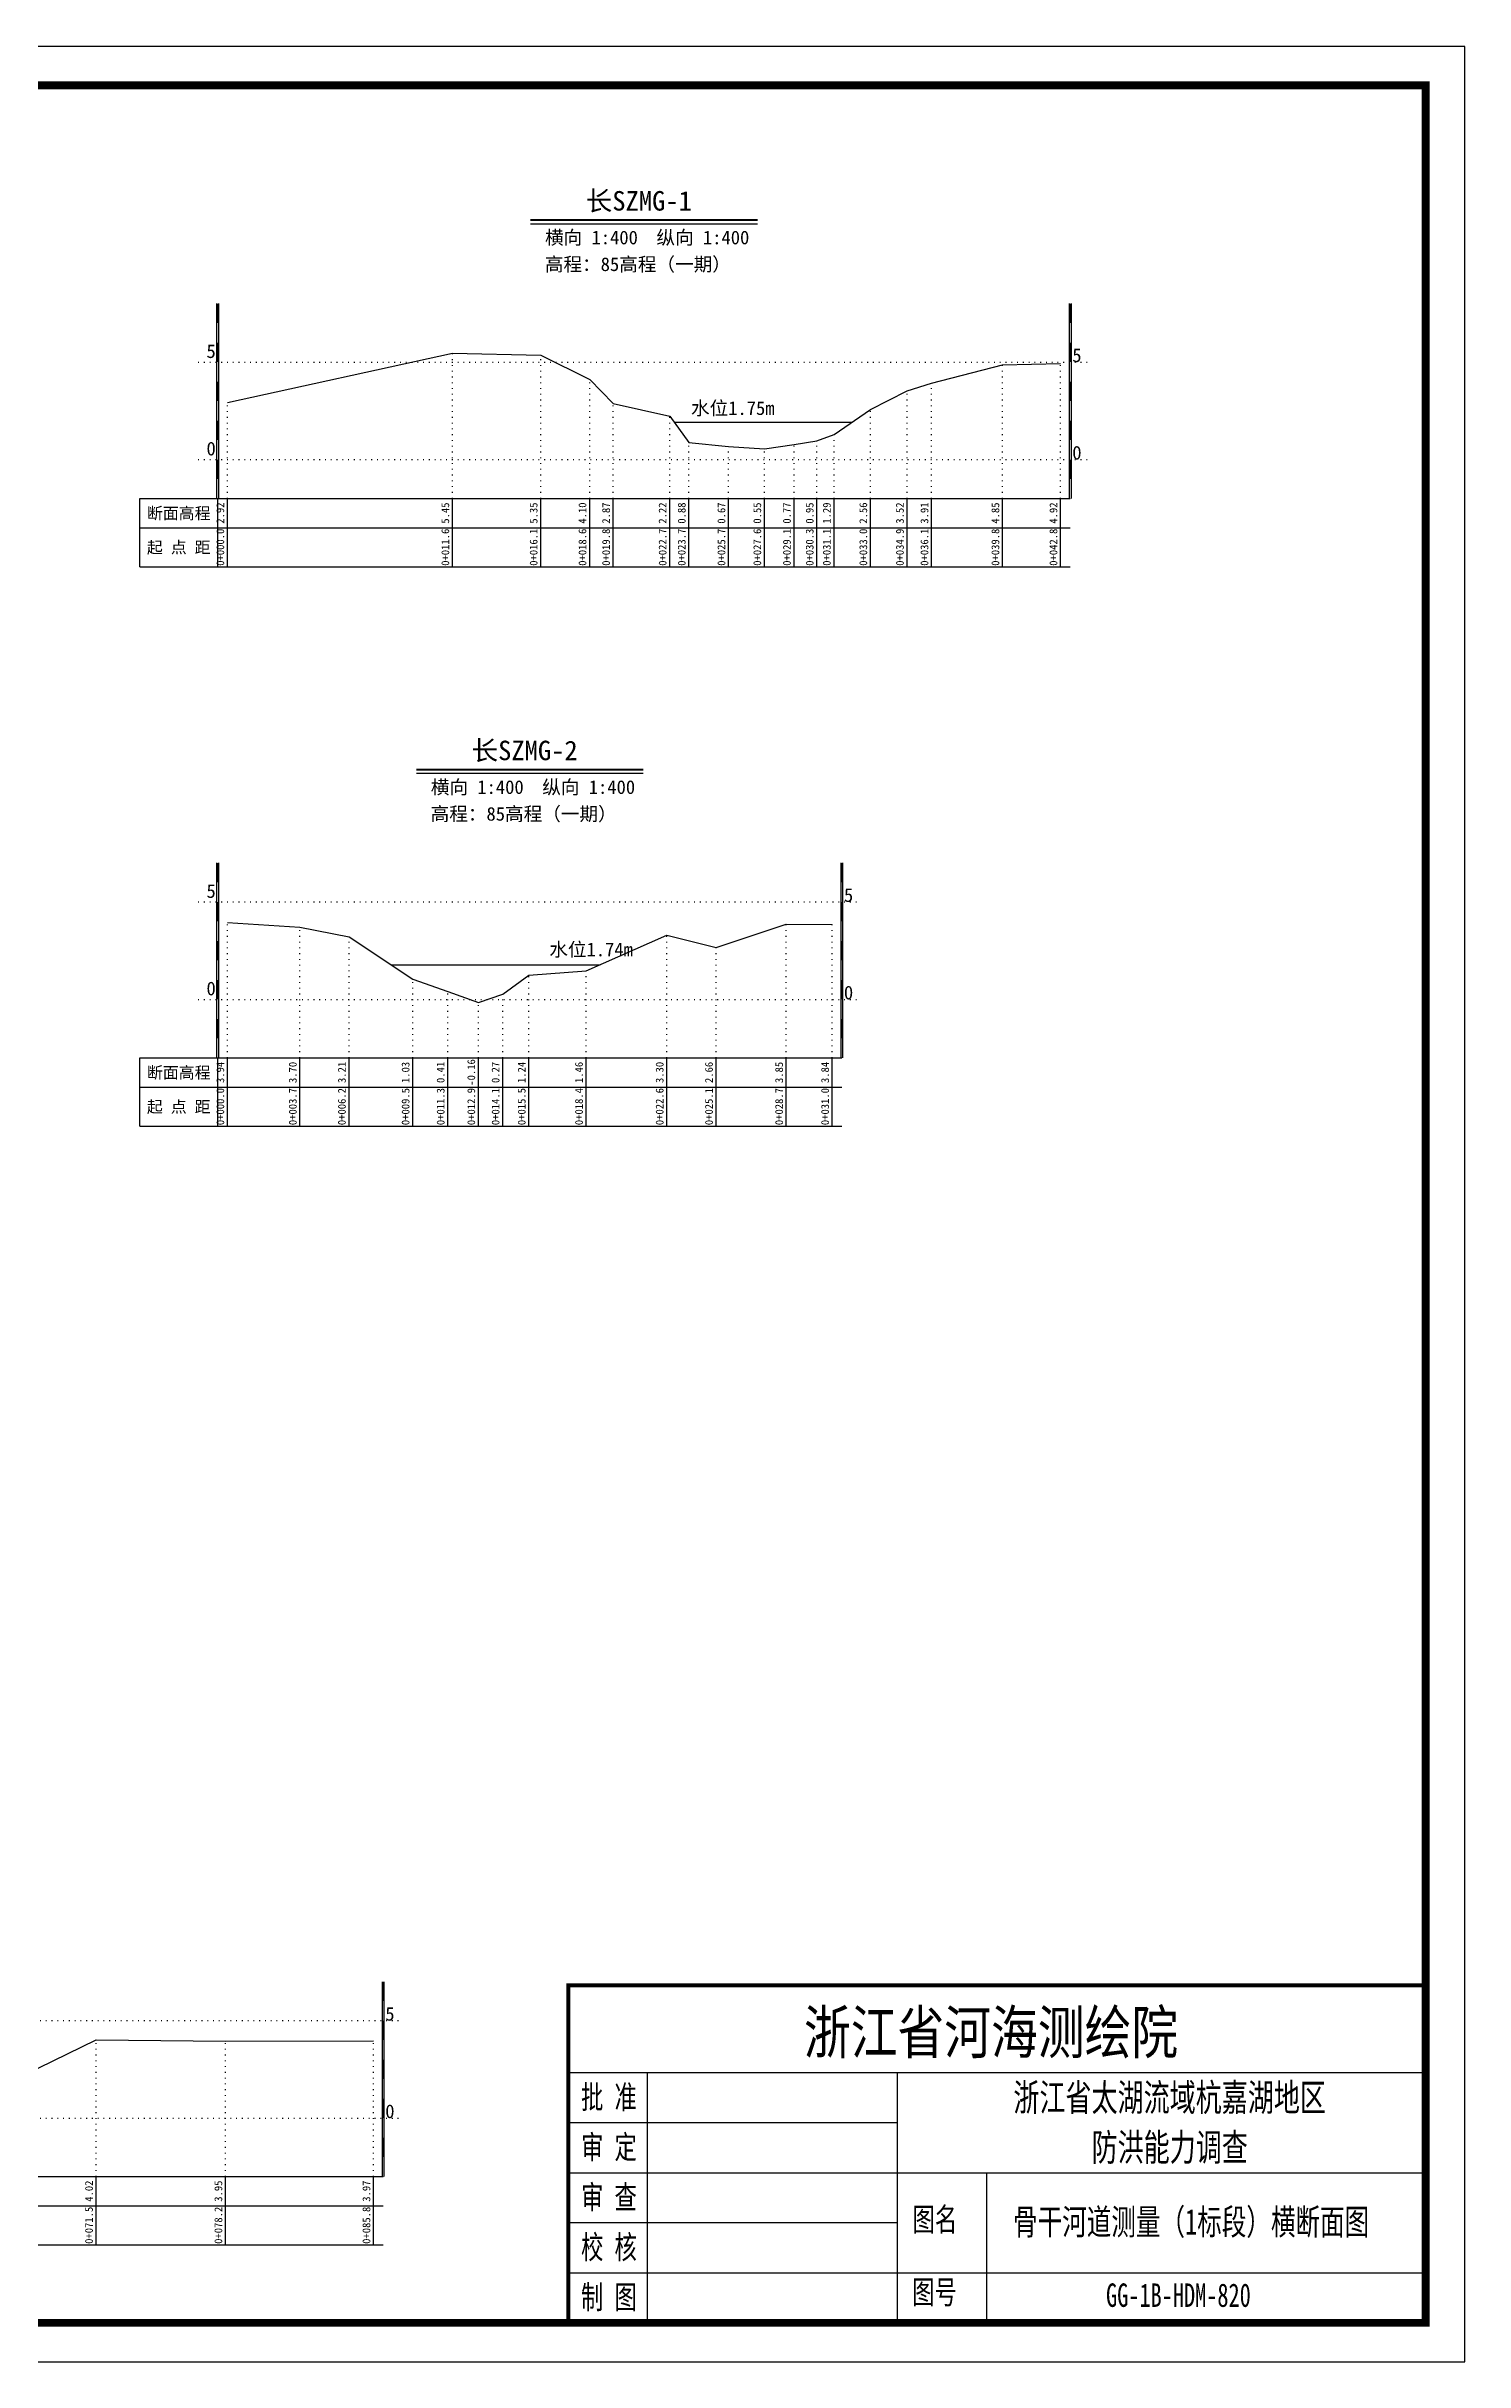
# Model space of a CAD drawing. Header units: millimetres. Extents: x 519117 to 520888, y 3371934 to 3372231.
# Drawn here: x 519354.5 to 519536.5, y 3371934.1 to 3372231.1 of the extents above; entities that cross this region are included whole.
import ezdxf
from ezdxf.enums import TextEntityAlignment as Align

# ---------------------------------------------------------------- set-up
doc = ezdxf.new("R2010")
doc.units = ezdxf.units.MM
doc.header["$LTSCALE"] = 0.4
doc.header["$MEASUREMENT"] = 0
doc.linetypes.add('X4', pattern=[1.6, 0, -1.6])
for name, color, linetype in [('DMX', 1, 'Continuous'), ('TEXT', 7, 'Continuous'), ('zdm1', 5, 'Continuous'), ('ZDMT5', 3, 'Continuous'), ('图框', 7, 'Continuous'), ('断面名称', 5, 'Continuous'), ('比例尺', 3, 'Continuous'), ('水位', 7, 'Continuous')]:
    doc.layers.add(name, color=color, linetype=linetype)
doc.styles.add('HDM', font='fangsong_GB2312.ttf')
doc.styles.add('tk2', font='', dxfattribs={"width": 0.8})
doc.styles.get('tk2').set_extended_font_data('SimSun')

msp = doc.modelspace()

# ---------------------------------------------------------------- linework, layer by layer
at = {"lineweight": 100, "const_width": 0.5}
msp.add_lwpolyline([(519531.53, 3371982.35), (519421.53, 3371982.35), (519421.53, 3371939.06), (519531.53, 3371939.06), (519531.53, 3371982.35)], dxfattribs=at)
at = {"layer": 'DMX', "linetype": 'Continuous', "flags": 128}
for points in [[(519377.78, 3372185.36), (519406.66, 3372191.69), (519417.98, 3372191.44), (519424.26, 3372188.31), (519427.28, 3372185.24), (519434.53, 3372183.61), (519436.98, 3372180.26), (519442.08, 3372179.74), (519446.68, 3372179.44), (519450.48, 3372179.99), (519453.41, 3372180.44), (519455.61, 3372181.29), (519460.28, 3372184.46), (519464.98, 3372186.86), (519468.13, 3372187.84), (519477.23, 3372190.19), (519484.68, 3372190.36)], [(519377.78, 3372118.66), (519387.08, 3372118.06), (519393.38, 3372116.84), (519401.56, 3372111.39), (519406.06, 3372109.84), (519409.98, 3372108.41), (519413.11, 3372109.49), (519416.46, 3372111.91), (519423.81, 3372112.46), (519434.16, 3372117.06), (519440.48, 3372115.46), (519449.48, 3372118.44), (519455.38, 3372118.41)], [(519182.11, 3371975.41), (519212.13, 3371975.01), (519223.38, 3371974.21), (519247.21, 3371967.29), (519260.63, 3371967.91), (519266.93, 3371967.76), (519278.18, 3371966.46), (519287.21, 3371965.46), (519294.38, 3371965.29), (519299.26, 3371965.51), (519305.16, 3371966.21), (519318.76, 3371966.84), (519326.08, 3371967.14), (519333.81, 3371967.39), (519337.68, 3371967.79), (519341.41, 3371968.01), (519346.16, 3371968.16), (519360.93, 3371975.36), (519377.53, 3371975.19), (519396.53, 3371975.24)]]:
    msp.add_lwpolyline(points, dxfattribs=at)
at = {"layer": 'TEXT', "color": 0}
for p, q in [((519421.53, 3371971.15, 0), (519531.53, 3371971.15, 0)), ((519431.62, 3371971.15, 0), (519431.62, 3371945.48, 0)), ((519463.7, 3371971.15, 0), (519463.7, 3371945.48, 0)), ((519421.53, 3371964.73, 0), (519463.7, 3371964.73, 0)), ((519421.53, 3371958.31, 0), (519463.7, 3371958.31, 0)), ((519463.7, 3371958.31, 0), (519531.53, 3371958.31, 0)), ((519475.18, 3371958.31, 0), (519475.18, 3371939.06, 0)), ((519421.53, 3371951.9, 0), (519463.7, 3371951.9, 0)), ((519421.53, 3371945.48, 0), (519531.53, 3371945.48, 0)), ((519431.62, 3371945.48, 0), (519431.62, 3371939.06, 0)), ((519463.7, 3371945.48, 0), (519463.7, 3371939.06, 0))]:
    msp.add_line(p, q, dxfattribs=at)
at = {"layer": 'zdm1', "linetype": 'Continuous'}
for p, q in [((519376.41, 3372173.06), (519376.41, 3372198.06)), ((519376.66, 3372173.06), (519376.66, 3372198.06)), ((519485.81, 3372173.06), (519485.81, 3372198.06)), ((519486.06, 3372173.06), (519486.06, 3372198.06)), ((519366.53, 3372164.31), (519366.53, 3372173.06)), ((519366.53, 3372173.06), (519377.78, 3372173.06)), ((519376.53, 3372164.31), (519376.53, 3372173.06)), ((519377.78, 3372173.06), (519485.93, 3372173.06)), ((519366.53, 3372169.31), (519485.93, 3372169.31)), ((519366.53, 3372164.31), (519485.93, 3372164.31)), ((519376.41, 3372101.31), (519376.41, 3372126.31)), ((519376.66, 3372101.31), (519376.66, 3372126.31)), ((519456.51, 3372101.31), (519456.51, 3372126.31)), ((519456.76, 3372101.31), (519456.76, 3372126.31)), ((519366.53, 3372092.56), (519366.53, 3372101.31)), ((519366.53, 3372101.31), (519377.78, 3372101.31)), ((519376.53, 3372092.56), (519376.53, 3372101.31)), ((519377.78, 3372101.31), (519456.63, 3372101.31)), ((519366.53, 3372097.56), (519456.63, 3372097.56)), ((519366.53, 3372092.56), (519456.63, 3372092.56)), ((519397.66, 3371957.81), (519397.66, 3371982.81)), ((519397.91, 3371957.81), (519397.91, 3371982.81)), ((519182.11, 3371957.81), (519397.78, 3371957.81)), ((519170.86, 3371954.06), (519397.78, 3371954.06)), ((519170.86, 3371949.06), (519397.78, 3371949.06))]:
    msp.add_line(p, q, dxfattribs=at)
at = {"layer": 'zdm1', "linetype": 'X4'}
for p, q in [((519374.03, 3372190.56), (519488.43, 3372190.56)), ((519374.03, 3372178.06), (519488.43, 3372178.06)), ((519374.03, 3372121.31), (519459.13, 3372121.31)), ((519374.03, 3372108.81), (519459.13, 3372108.81)), ((519178.36, 3371977.81), (519400.28, 3371977.81)), ((519178.36, 3371965.31), (519400.28, 3371965.31))]:
    msp.add_line(p, q, dxfattribs=at)
at = {"layer": 'zdm1', "linetype": 'Continuous', "flags": 128}
for points in [[(519376.53, 3372195.56, 0.25, 0.25, 0), (519376.53, 3372198.06, 0.25, 0.25, 0)], [(519485.93, 3372195.56, 0.25, 0.25, 0), (519485.93, 3372198.06, 0.25, 0.25, 0)], [(519376.53, 3372190.56, 0.25, 0.25, 0), (519376.53, 3372193.06, 0.25, 0.25, 0)], [(519485.93, 3372190.56, 0.25, 0.25, 0), (519485.93, 3372193.06, 0.25, 0.25, 0)], [(519376.53, 3372185.56, 0.25, 0.25, 0), (519376.53, 3372188.06, 0.25, 0.25, 0)], [(519485.93, 3372185.56, 0.25, 0.25, 0), (519485.93, 3372188.06, 0.25, 0.25, 0)], [(519376.53, 3372180.56, 0.25, 0.25, 0), (519376.53, 3372183.06, 0.25, 0.25, 0)], [(519485.93, 3372180.56, 0.25, 0.25, 0), (519485.93, 3372183.06, 0.25, 0.25, 0)], [(519376.53, 3372175.56, 0.25, 0.25, 0), (519376.53, 3372178.06, 0.25, 0.25, 0)], [(519485.93, 3372175.56, 0.25, 0.25, 0), (519485.93, 3372178.06, 0.25, 0.25, 0)], [(519376.53, 3372123.81, 0.25, 0.25, 0), (519376.53, 3372126.31, 0.25, 0.25, 0)], [(519456.63, 3372123.81, 0.25, 0.25, 0), (519456.63, 3372126.31, 0.25, 0.25, 0)], [(519376.53, 3372118.81, 0.25, 0.25, 0), (519376.53, 3372121.31, 0.25, 0.25, 0)], [(519456.63, 3372118.81, 0.25, 0.25, 0), (519456.63, 3372121.31, 0.25, 0.25, 0)], [(519376.53, 3372113.81, 0.25, 0.25, 0), (519376.53, 3372116.31, 0.25, 0.25, 0)], [(519456.63, 3372113.81, 0.25, 0.25, 0), (519456.63, 3372116.31, 0.25, 0.25, 0)], [(519376.53, 3372108.81, 0.25, 0.25, 0), (519376.53, 3372111.31, 0.25, 0.25, 0)], [(519456.63, 3372108.81, 0.25, 0.25, 0), (519456.63, 3372111.31, 0.25, 0.25, 0)], [(519376.53, 3372103.81, 0.25, 0.25, 0), (519376.53, 3372106.31, 0.25, 0.25, 0)], [(519456.63, 3372103.81, 0.25, 0.25, 0), (519456.63, 3372106.31, 0.25, 0.25, 0)], [(519397.78, 3371980.31, 0.25, 0.25, 0), (519397.78, 3371982.81, 0.25, 0.25, 0)], [(519397.78, 3371975.31, 0.25, 0.25, 0), (519397.78, 3371977.81, 0.25, 0.25, 0)], [(519397.78, 3371970.31, 0.25, 0.25, 0), (519397.78, 3371972.81, 0.25, 0.25, 0)], [(519397.78, 3371965.31, 0.25, 0.25, 0), (519397.78, 3371967.81, 0.25, 0.25, 0)], [(519397.78, 3371960.31, 0.25, 0.25, 0), (519397.78, 3371962.81, 0.25, 0.25, 0)]]:
    msp.add_lwpolyline(points, format="xyseb", dxfattribs=at)
at = {"layer": 'ZDMT5', "linetype": 'X4'}
for p, q in [((519406.66, 3372173.06), (519406.66, 3372191.69)), ((519417.98, 3372173.06), (519417.98, 3372191.44)), ((519477.23, 3372173.06), (519477.23, 3372190.19)), ((519484.68, 3372173.06), (519484.68, 3372190.36)), ((519424.26, 3372173.06), (519424.26, 3372188.31)), ((519464.98, 3372173.06), (519464.98, 3372186.86)), ((519468.13, 3372173.06), (519468.13, 3372187.84)), ((519377.78, 3372173.06), (519377.78, 3372185.36)), ((519427.28, 3372173.06), (519427.28, 3372185.24)), ((519434.53, 3372173.06), (519434.53, 3372183.61)), ((519460.28, 3372173.06), (519460.28, 3372184.46)), ((519436.98, 3372173.06), (519436.98, 3372180.26)), ((519442.08, 3372173.06), (519442.08, 3372179.74)), ((519450.48, 3372173.06), (519450.48, 3372179.99)), ((519453.41, 3372173.06), (519453.41, 3372180.44)), ((519455.61, 3372173.06), (519455.61, 3372181.29)), ((519446.68, 3372173.06), (519446.68, 3372179.44)), ((519377.78, 3372101.31), (519377.78, 3372118.66)), ((519387.08, 3372101.31), (519387.08, 3372118.06)), ((519449.48, 3372101.31), (519449.48, 3372118.44)), ((519455.38, 3372101.31), (519455.38, 3372118.41)), ((519393.38, 3372101.31), (519393.38, 3372116.84)), ((519434.16, 3372101.31), (519434.16, 3372117.06)), ((519440.48, 3372101.31), (519440.48, 3372115.46)), ((519401.56, 3372101.31), (519401.56, 3372111.39)), ((519416.46, 3372101.31), (519416.46, 3372111.91)), ((519423.81, 3372101.31), (519423.81, 3372112.46)), ((519406.06, 3372101.31), (519406.06, 3372109.84)), ((519409.98, 3372101.31), (519409.98, 3372108.41)), ((519413.11, 3372101.31), (519413.11, 3372109.49)), ((519360.93, 3371957.81), (519360.93, 3371975.36)), ((519377.53, 3371957.81), (519377.53, 3371975.19)), ((519396.53, 3371957.81), (519396.53, 3371975.24))]:
    msp.add_line(p, q, dxfattribs=at)
at = {"layer": 'ZDMT5', "linetype": 'Continuous'}
for p, q in [((519377.78, 3372164.31), (519377.78, 3372173.06)), ((519406.66, 3372164.31), (519406.66, 3372173.06)), ((519417.98, 3372164.31), (519417.98, 3372173.06)), ((519424.26, 3372164.31), (519424.26, 3372173.06)), ((519427.28, 3372164.31), (519427.28, 3372173.06)), ((519434.53, 3372164.31), (519434.53, 3372173.06)), ((519436.98, 3372164.31), (519436.98, 3372173.06)), ((519442.08, 3372164.31), (519442.08, 3372173.06)), ((519446.68, 3372164.31), (519446.68, 3372173.06)), ((519450.48, 3372164.31), (519450.48, 3372173.06)), ((519453.41, 3372164.31), (519453.41, 3372173.06)), ((519455.61, 3372164.31), (519455.61, 3372173.06)), ((519460.28, 3372164.31), (519460.28, 3372173.06)), ((519464.98, 3372164.31), (519464.98, 3372173.06)), ((519468.13, 3372164.31), (519468.13, 3372173.06)), ((519477.23, 3372164.31), (519477.23, 3372173.06)), ((519484.68, 3372164.31), (519484.68, 3372173.06)), ((519377.78, 3372092.56), (519377.78, 3372101.31)), ((519387.08, 3372092.56), (519387.08, 3372101.31)), ((519393.38, 3372092.56), (519393.38, 3372101.31)), ((519401.56, 3372092.56), (519401.56, 3372101.31)), ((519406.06, 3372092.56), (519406.06, 3372101.31)), ((519409.98, 3372092.56), (519409.98, 3372101.31)), ((519413.11, 3372092.56), (519413.11, 3372101.31)), ((519416.46, 3372092.56), (519416.46, 3372101.31)), ((519423.81, 3372092.56), (519423.81, 3372101.31)), ((519434.16, 3372092.56), (519434.16, 3372101.31)), ((519440.48, 3372092.56), (519440.48, 3372101.31)), ((519449.48, 3372092.56), (519449.48, 3372101.31)), ((519455.38, 3372092.56), (519455.38, 3372101.31)), ((519360.93, 3371949.06), (519360.93, 3371957.81)), ((519377.53, 3371949.06), (519377.53, 3371957.81)), ((519396.53, 3371949.06), (519396.53, 3371957.81))]:
    msp.add_line(p, q, dxfattribs=at)
at = {"layer": '图框', "flags": 128}
msp.add_lwpolyline([(519116.53, 3371934.06), (519536.53, 3371934.06), (519536.53, 3372231.06), (519116.53, 3372231.06)], close=True, dxfattribs=at)
at = {"layer": '图框', "const_width": 1, "flags": 128}
msp.add_lwpolyline([(519141.53, 3371939.06), (519531.53, 3371939.06), (519531.53, 3372226.06), (519141.53, 3372226.06)], close=True, dxfattribs=at)
at = {"layer": '比例尺', "color": 3, "linetype": 'Continuous', "lineweight": 40}
for p, q in [((519416.67, 3372208.81), (519445.79, 3372208.81)), ((519402.02, 3372138.31), (519431.14, 3372138.31))]:
    msp.add_line(p, q, dxfattribs=at)
at = {"layer": '比例尺', "color": 3, "linetype": 'Continuous'}
for p, q in [((519416.67, 3372208.31), (519445.79, 3372208.31)), ((519402.02, 3372137.81), (519431.14, 3372137.81))]:
    msp.add_line(p, q, dxfattribs=at)
at = {"layer": '水位', "color": 6, "linetype": 'Continuous', "flags": 128}
for points in [[(519435.08, 3372182.87), (519457.93, 3372182.87)], [(519398.75, 3372113.26), (519425.6, 3372113.26)]]:
    msp.add_lwpolyline(points, dxfattribs=at)

# ---------------------------------------------------------------- texts
at = {"layer": 'TEXT', "color": 7, "ltscale": 8, "style": 'tk2'}
for tag, p, s, height, width in [('浙江省河海测绘院', (519451.75, 3371973.58, 0), '（单位名称）', 5.5, 0.8), ('批 准', (519423.15, 3371966.52, 0), '批准', 3, 0.7), ('审 定', (519423.15, 3371960.1, 0), '审定', 3, 0.7), ('审 查', (519423.15, 3371953.68, 0), '审 查', 3, 0.7), ('图名', (519465.69, 3371950.81, 0), '审查', 3, 0.7), ('校 核', (519423.15, 3371947.27, 0), '校 核', 3, 0.7), ('制 图', (519423.15, 3371940.85, 0), '制 图', 3, 0.7), ('图号', (519465.64, 3371941.48, 0), '图号', 3, 0.7)]:
    msp.add_attdef(tag, p, s, height=height, dxfattribs=dict(at, width=width))
at = {"layer": 'TEXT', "color": 0, "style": 'tk2', "width": 0.7}
for tag, text, height, p in [('浙江省太湖流域杭嘉湖地区', '浙江省太湖流域杭嘉湖地区', 3.5, (519498.68, 3371967.96, -206.67)), ('防洪能力调查', '防洪能力调查', 3.5, (519498.68, 3371961.57, -206.67)), ('骨干河道测量（1标段）横断面图', '骨干河道测量（1标段）横断面图', 3.3, (519501.43, 3371952, -206.67)), ('GG-1B-HDM-820', 'GG-1B-HDM-001', 3, (519499.8, 3371942.6, -206.67))]:
    msp.add_attdef(tag, text=text, height=height, dxfattribs=at).set_placement(p, align=Align.MIDDLE_CENTER)
at = {"layer": 'zdm1', "linetype": 'Continuous', "style": 'HDM'}
for s, p in [('5', (519376.28, 3372190.56)), ('0', (519376.28, 3372178.06)), ('5', (519376.28, 3372121.31)), ('0', (519376.28, 3372108.81))]:
    msp.add_text(s, height=1.75, dxfattribs=at).set_placement(p, align=Align.BOTTOM_RIGHT)
for s, p in [('5', (519486.18, 3372190.56)), ('0', (519486.18, 3372178.06)), ('5', (519456.88, 3372121.31)), ('0', (519456.88, 3372108.81)), ('5', (519398.03, 3371977.81)), ('0', (519398.03, 3371965.31))]:
    msp.add_text(s, height=1.75, dxfattribs=at).set_placement(p)
for s, p in [('断面高程', (519371.53, 3372171.19)), ('起 点 距', (519371.53, 3372166.81)), ('断面高程', (519371.53, 3372099.44)), ('起 点 距', (519371.53, 3372095.06))]:
    msp.add_text(s, height=1.5, dxfattribs=at).set_placement(p, align=Align.MIDDLE)
at = {"layer": 'ZDMT5', "linetype": 'Continuous', "style": 'HDM'}
for s, p in [('2.92', (519377.66, 3372171.19)), ('5.45', (519406.53, 3372171.19)), ('5.35', (519417.86, 3372171.19)), ('4.10', (519424.13, 3372171.19)), ('2.87', (519427.16, 3372171.19)), ('2.22', (519434.41, 3372171.19)), ('0.88', (519436.86, 3372171.19)), ('0.67', (519441.96, 3372171.19)), ('0.55', (519446.56, 3372171.19)), ('0.77', (519450.36, 3372171.19)), ('0.95', (519453.28, 3372171.19)), ('1.29', (519455.48, 3372171.19)), ('2.56', (519460.16, 3372171.19)), ('3.52', (519464.86, 3372171.19)), ('3.91', (519468.01, 3372171.19)), ('4.85', (519477.11, 3372171.19)), ('4.92', (519484.56, 3372171.19)), ('0+000.0', (519377.66, 3372166.81)), ('0+011.6', (519406.53, 3372166.81)), ('0+016.1', (519417.86, 3372166.81)), ('0+018.6', (519424.13, 3372166.81)), ('0+019.8', (519427.16, 3372166.81)), ('0+022.7', (519434.41, 3372166.81)), ('0+023.7', (519436.86, 3372166.81)), ('0+025.7', (519441.96, 3372166.81)), ('0+027.6', (519446.56, 3372166.81)), ('0+029.1', (519450.36, 3372166.81)), ('0+030.3', (519453.28, 3372166.81)), ('0+031.1', (519455.48, 3372166.81)), ('0+033.0', (519460.16, 3372166.81)), ('0+034.9', (519464.86, 3372166.81)), ('0+036.1', (519468.01, 3372166.81)), ('0+039.8', (519477.11, 3372166.81)), ('0+042.8', (519484.56, 3372166.81)), ('3.94', (519377.66, 3372099.44)), ('3.70', (519386.96, 3372099.44)), ('3.21', (519393.26, 3372099.44)), ('1.03', (519401.43, 3372099.44)), ('0.41', (519405.93, 3372099.44)), ('-0.16', (519409.86, 3372099.44)), ('0.27', (519412.98, 3372099.44)), ('1.24', (519416.33, 3372099.44)), ('1.46', (519423.68, 3372099.44)), ('3.30', (519434.03, 3372099.44)), ('2.66', (519440.36, 3372099.44)), ('3.85', (519449.36, 3372099.44)), ('3.84', (519455.26, 3372099.44)), ('0+000.0', (519377.66, 3372095.06)), ('0+003.7', (519386.96, 3372095.06)), ('0+006.2', (519393.26, 3372095.06)), ('0+009.5', (519401.43, 3372095.06)), ('0+011.3', (519405.93, 3372095.06)), ('0+012.9', (519409.86, 3372095.06)), ('0+014.1', (519412.98, 3372095.06)), ('0+015.5', (519416.33, 3372095.06)), ('0+018.4', (519423.68, 3372095.06)), ('0+022.6', (519434.03, 3372095.06)), ('0+025.1', (519440.36, 3372095.06)), ('0+028.7', (519449.36, 3372095.06)), ('0+031.0', (519455.26, 3372095.06)), ('4.02', (519360.81, 3371955.94)), ('3.95', (519377.41, 3371955.94)), ('3.97', (519396.41, 3371955.94)), ('0+071.5', (519360.81, 3371951.56)), ('0+078.2', (519377.41, 3371951.56)), ('0+085.8', (519396.41, 3371951.56))]:
    msp.add_text(s, height=1, rotation=90, dxfattribs=at).set_placement(p, align=Align.BOTTOM_CENTER)
at = {"layer": '断面名称', "color": 5, "linetype": 'Continuous', "style": 'HDM'}
for s, p in [('长SZMG-1', (519430.56, 3372211.29)), ('长SZMG-2', (519415.91, 3372140.79))]:
    msp.add_text(s, height=2.5, dxfattribs=at).set_placement(p, align=Align.MIDDLE)
at = {"layer": '比例尺', "color": 3, "linetype": 'Continuous', "style": 'HDM'}
for s, p in [('横向 1:400  纵向 1:400', (519444.74, 3372205.14)), ('高程：85高程（一期）', (519442.37, 3372201.71)), ('横向 1:400  纵向 1:400', (519430.09, 3372134.64)), ('高程：85高程（一期）', (519427.72, 3372131.21))]:
    msp.add_text(s, height=1.75, dxfattribs=at).set_placement(p, align=Align.BOTTOM_RIGHT)
at = {"layer": '水位', "color": 6, "linetype": 'Continuous', "style": 'HDM'}
for s, p in [('水位1.75m', (519442.62, 3372184.69)), ('水位1.74m', (519424.44, 3372115.25))]:
    msp.add_text(s, height=1.75, dxfattribs=at).set_placement(p, align=Align.MIDDLE)

doc.saveas('drawing.dxf')
